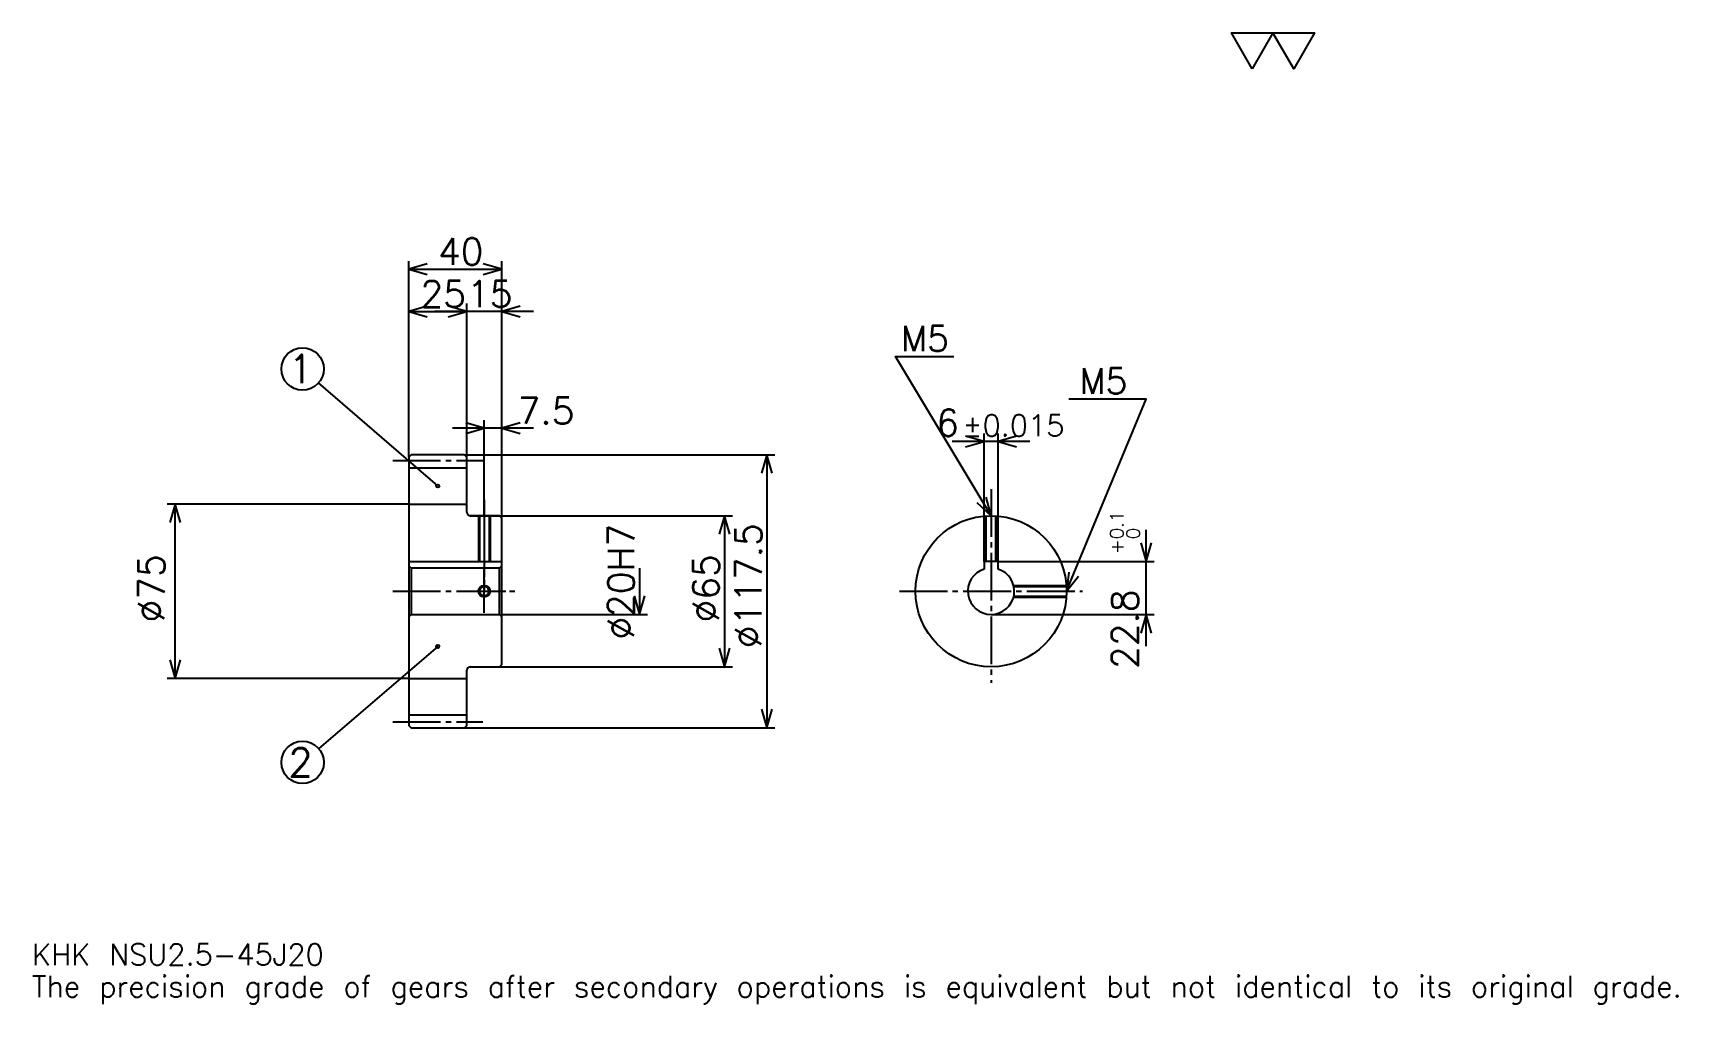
# Model space of a CAD drawing. Extents: x 23 to 731, y 8 to 426.
import ezdxf

# ---------------------------------------------------------------- set-up
doc = ezdxf.new("R2010")
doc.units = 0
doc.linetypes.add('DASHDOT', pattern=[27.391305, 20.543478, -2.282609, 2.282609, -2.282609])
doc.layers.get('0').update_dxf_attribs({"linetype": 'CONTINUOUS'})
doc.layers.add('DASHDOT', color=6, linetype='DASHDOT')
doc.styles.add('KANJI', font='TXT', dxfattribs={"bigfont": 'BIGFONT'})

msp = doc.modelspace()

# ---------------------------------------------------------------- linework, layer by layer
at = {"color": 5}
for p, q in [((184.891312, 244.782608), (184.891312, 328.097839)), ((224.891312, 244.782608), (224.891312, 328.097839)), ((184.891312, 324.673889), (224.891312, 324.673889)), ((184.891312, 306.413025), (209.891312, 306.413025)), ((238.58696, 306.413025), (196.195663, 306.413025)), ((209.891312, 244.782608), (209.891312, 309.836945)), ((197.391312, 231.345108), (146.142365, 275.708984)), ((238.58696, 256.195648), (203.695663, 256.195648)), ((217.391312, 244.782608), (217.391312, 259.619568)), ((452.130432, 250.489136), (418.739136, 250.489136)), ((432.434784, 198.832611), (432.434784, 253.91304)), ((438.434784, 198.832611), (438.434784, 253.91304)), ((184.891312, 243.782608), (184.891312, 244.782608)), ((208.891312, 244.782608), (224.891312, 244.782608)), ((209.891312, 243.782608), (209.891312, 244.782608)), ((217.391312, 218.532608), (217.391312, 244.782608)), ((217.391312, 218.532608), (217.391312, 244.782608)), ((224.891312, 244.782608), (342.445679, 244.782608)), ((224.891312, 217.532608), (224.891312, 244.782608)), ((339.021729, 244.782608), (339.021729, 127.282608)), ((184.891312, 223.532608), (81.032616, 223.532608)), ((84.456528, 148.532608), (84.456528, 223.532608)), ((211.391312, 218.532608), (224.891312, 218.532608)), ((224.891312, 218.532608), (324.184814, 218.532608)), ((320.760864, 218.532608), (320.760864, 153.532608)), ((502.173889, 162.33696), (502.173889, 212.528259)), ((438.434784, 198.832611), (505.597839, 198.832611)), ((284.239136, 196.032608), (284.239136, 176.032608)), ((224.891312, 176.032608), (287.663055, 176.032608)), ((435.434784, 176.032608), (505.597839, 176.032608)), ((197.391312, 162.282608), (146.168091, 118.326385)), ((211.391312, 153.532608), (224.891312, 153.532608)), ((224.891312, 153.532608), (324.184814, 153.532608)), ((184.891312, 148.532608), (81.032616, 148.532608)), ((208.891312, 127.282608), (224.891312, 127.282608)), ((224.891312, 127.282608), (342.445679, 127.282608))]:
    msp.add_line(p, q, dxfattribs=at)
at = {"color": 4}
for p, q in [((184.891312, 239.157608), (209.891312, 239.157608)), ((184.891312, 223.532608), (209.891312, 223.532608)), ((184.891312, 198.832611), (224.891312, 198.832611)), ((185.891312, 196.032608), (185.891312, 176.032608)), ((223.891312, 196.032608), (224.891312, 197.032608)), ((223.891312, 176.032608), (224.891312, 175.032608)), ((184.891312, 148.532608), (209.891312, 148.532608)), ((184.891312, 132.907608), (209.891312, 132.907608))]:
    msp.add_line(p, q, dxfattribs=at)
at = {"color": 7}
msp.add_lwpolyline([(547.826111, 410.869568), (538.92395, 426.299988), (574.532654, 426.299988), (565.630432, 410.869568), (556.728271, 426.299988), (547.826111, 410.869568)], dxfattribs=at)
at = {"color": 5}
for points in [[(192.880447, 326.956512), (184.891312, 324.673889), (192.880447, 322.391296)], [(216.902176, 322.391296), (224.891312, 324.673889), (216.902176, 326.956512)], [(192.880447, 308.695648), (184.891312, 306.413025), (192.880447, 304.130432)], [(201.902176, 304.130432), (209.891312, 306.413025), (201.902176, 308.695648)], [(201.902176, 304.130432), (209.891312, 306.413025), (201.902176, 308.695648)], [(232.880447, 308.695648), (224.891312, 306.413025), (232.880447, 304.130432)], [(435.434784, 218.532608), (394.347839, 287.010864), (419.456543, 287.010864)], [(467.934814, 186.032608), (502.17395, 268.75), (468.847839, 268.75)], [(209.402176, 253.91304), (217.391312, 256.195648), (209.402176, 258.478271)], [(232.880447, 258.478271), (224.891312, 256.195648), (232.880447, 253.91304)], [(424.445648, 248.206512), (432.434784, 250.489136), (424.445648, 252.771729)], [(446.423889, 252.771729), (438.434784, 250.489136), (446.423889, 248.206512)], [(341.304352, 236.793472), (339.021729, 244.782608), (336.739136, 236.793472)], [(429.367096, 224.208832), (435.434784, 218.532608), (433.281738, 226.557617)], [(86.739136, 215.543472), (84.456528, 223.532608), (82.17392, 215.543472)], [(323.043488, 210.543472), (320.760864, 218.532608), (318.478271, 210.543472)], [(499.891296, 206.821747), (502.173889, 198.832611), (504.456543, 206.821747)], [(468.881226, 194.287354), (467.934814, 186.032608), (473.099365, 192.541336)], [(281.956543, 184.021744), (284.239136, 176.032608), (286.521729, 184.021744)], [(504.456543, 168.043472), (502.173889, 176.032608), (499.891296, 168.043472)], [(82.17392, 156.521744), (84.456528, 148.532608), (86.739136, 156.521744)], [(318.478271, 161.521744), (320.760864, 153.532608), (323.043488, 161.521744)], [(336.739136, 135.271744), (339.021729, 127.282608), (341.304352, 135.271744)]]:
    msp.add_lwpolyline(points, dxfattribs=at)
at = {"color": 4}
for points in [[(209.891312, 220.032608), (209.891312, 243.782608), (208.891312, 244.782608), (185.891312, 244.782608), (184.891312, 243.782608), (184.891312, 175.032608)], [(211.391312, 153.532608), (223.891312, 153.532608), (224.891312, 154.532608), (224.891312, 217.532608), (223.891312, 218.532608), (211.391312, 218.532608)], [(214.891312, 218.532608), (214.891312, 198.832611)], [(215.326309, 218.532608), (215.326309, 198.832611)], [(219.456314, 218.532608), (219.456314, 198.832611)], [(219.891312, 218.532608), (219.891312, 198.832611)], [(432.934784, 198.832611), (432.934784, 218.43631)], [(433.369781, 198.832611), (433.369781, 218.466934)], [(437.499786, 198.832611), (437.499786, 218.466934)], [(437.934784, 198.832611), (437.934784, 218.43631)], [(438.434784, 195.572006), (438.434784, 198.832611), (432.434784, 198.832611), (432.434784, 195.572006)], [(184.891312, 175.032608), (185.891312, 176.032608), (223.891312, 176.032608), (223.891312, 196.032608), (185.891312, 196.032608), (184.891312, 197.032608)], [(445.117249, 188.532608), (467.838501, 188.532608)], [(445.219238, 188.09761), (467.869141, 188.09761)], [(445.117249, 183.532608), (467.838501, 183.532608)], [(445.219238, 183.967606), (467.869141, 183.967606)], [(184.891312, 175.032608), (184.891312, 128.282608), (185.891312, 127.282608), (208.891312, 127.282608), (209.891312, 128.282608), (209.891312, 152.032608)]]:
    msp.add_lwpolyline(points, dxfattribs=at)
at = {"color": 5}
for centre, radius in [((139.239136, 281.684784), 9.130435), ((197.391312, 231.345108), 0.684783), ((197.391312, 162.282608), 0.684783), ((139.239136, 112.380432), 9.130435)]:
    msp.add_circle(centre, radius, dxfattribs=at)
at = {"color": 4}
for centre, radius in [((435.434784, 186.032608), 32.5), ((217.391312, 186.032608), 2.065)]:
    msp.add_circle(centre, radius, dxfattribs=at)
at = {"color": 7}
msp.add_circle((217.391312, 186.032608), 2.5, dxfattribs=at)
at = {"color": 4}
for centre, radius, start, end in [((211.391312, 220.032608), 1.5, 180, 270), ((435.434784, 186.032608), 10, 107.457602748, 72.542397252), ((211.391312, 152.032608), 1.5, 90, 180)]:
    msp.add_arc(centre, radius, start, end, dxfattribs=at)
at = {"layer": 'DASHDOT', "color": 7}
for p, q in [((178.043488, 242.282608), (216.739136, 242.282608)), ((435.434784, 229.945648), (435.434784, 146.684784)), ((217.391312, 218.532608), (217.391312, 186.032608)), ((178.043488, 186.032608), (231.739136, 186.032608)), ((396.086975, 186.032608), (474.782593, 186.032608)), ((178.043488, 129.782608), (216.739136, 129.782608))]:
    msp.add_line(p, q, dxfattribs=at)
for points in [[(217.391312, 225.380432), (217.391312, 191.984787)], [(217.391312, 176.684784), (217.391312, 195.380432)], [(208.043488, 186.032608), (226.739136, 186.032608)]]:
    msp.add_lwpolyline(points, dxfattribs=at)

# ---------------------------------------------------------------- texts
at = {"color": 7, "style": 'KANJI'}
for s, height, p in [('40', 11.413043, (197.472839, 326.5)), ('25', 11.413043, (189.972839, 308.239136)), ('15', 11.413043, (209.972839, 308.239136)), ('M5', 10.956522, (396.630432, 289.293488)), ('1', 12.173913, (133.152191, 275.597839)), ('M5', 10.956522, (473.413025, 271.032593)), ('7.5', 11.413043, (231.739136, 258.021729)), ('6', 11.413043, (411.876007, 252.771729)), ('%%p0.015', 9.130435, (423.173523, 252.771729)), ('2', 12.173913, (133.152191, 106.293472)), ('KHK NSU2.5-45J20', 9.130435, (22.826086, 25.108696)), ('The precision grade of gears after secondary operations is equivalent but not identical to its original grade.', 9.130435, (22.826086, 11.413043))]:
    msp.add_text(s, height=height, dxfattribs=at).set_placement(p)
for s, height, p in [('%%c20H7', 11.413043, (281.956543, 165.203796)), ('%%c117.5', 11.413043, (336.739136, 161.494568)), ('0.1', 5.706522, (492.358704, 208.401398)), ('0', 5.706522, (499.434753, 208.401398)), ('+', 5.706522, (492.358704, 202.010101)), ('%%c75', 11.413043, (79.891312, 172.622284)), ('%%c65', 11.413043, (318.478271, 172.622284)), ('22.8', 11.413043, (498.75, 152.609924))]:
    msp.add_text(s, height=height, rotation=90, dxfattribs=at).set_placement(p)

doc.saveas('drawing.dxf')
